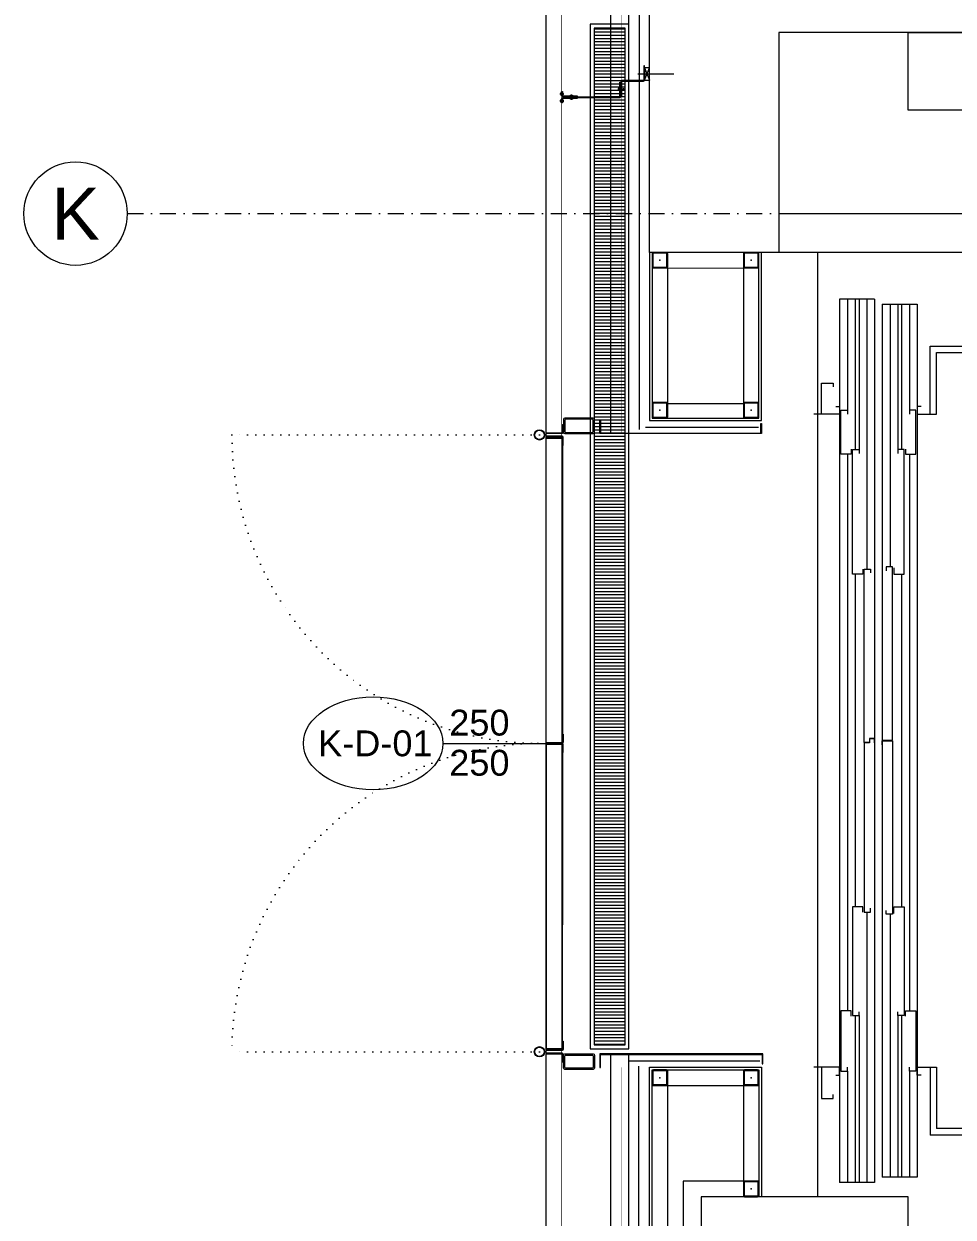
# Model space of a CAD drawing. Extents: x -2050 to 29725, y -1777 to 6820.
# Drawn here: x 920.4 to 1279.9, y 2017.1 to 2478.4 of the extents above; entities that cross this region are included whole.
import ezdxf
from ezdxf.enums import TextEntityAlignment as Align
from ezdxf.xclip import XClip

# ---------------------------------------------------------------- set-up
doc = ezdxf.new("R2010")
doc.units = 0
doc.header["$LTSCALE"] = 25
doc.header["$MEASUREMENT"] = 0
doc.header["$XCLIPFRAME"] = 0
doc.linetypes.add('DASHDOT2', pattern=[0.5, 0.25, -0.125, 0, -0.125])
doc.linetypes.add('DOT2', pattern=[0.125, 0, -0.125])
doc.layers.get('0').update_dxf_attribs({"color": 9, "lineweight": 9})
for name, color, linetype, lineweight in [('00', 9, 'Continuous', 9), ('01', 9, 'Continuous', 9), ('05V', 9, 'Continuous', 9), ('06D', 9, 'Continuous', 9), ('10', 9, 'Continuous', 9), ('11', 9, 'Continuous', 9), ('20', 9, 'DOT2', 9), ('22', 8, 'Continuous', 9), ('24', 9, 'DASHDOT2', 9), ('33', 9, 'BATTING', 9)]:
    doc.layers.add(name, color=color, linetype=linetype, lineweight=lineweight)
doc.styles.add('Arial', font='arial.ttf', dxfattribs={"height": 2.5})
doc.linetypes.add('BATTING', pattern='A,0.0001,-0.1,[134,ltypeshp.shx,S=0.1,R=0,X=-0.1,Y=0],-0.2,[134,ltypeshp.shx,S=0.1,R=180,X=0.1,Y=0],-0.1', length=0.4001)

# ---------------------------------------------------------------- blocks, each defined once
blk = doc.blocks.new('p-ızgara 1')
h = blk.add_hatch()
h.set_pattern_fill('ANSI31', color=256, scale=10, angle=225, style=0)
h.set_pattern_definition([(270, (-1308.5183, 1064.6868), (1.25, -4e-16), [])])
h.paths.add_polyline_path([(1.5, 13.5), (1.5, 1.5), (394.5, 1.5), (394.5, 13.5)])
for points in [[(0, 15), (0, 0), (396, 0), (396, 15)], [(1.5, 13.5), (1.5, 1.5), (394.5, 1.5), (394.5, 13.5)]]:
    blk.add_lwpolyline(points, close=True)
blk = doc.blocks.new('0_doorno')
blk.add_lwpolyline([(4.5, 0), (12.5, 0)])
blk.add_ellipse((-0.891, 0), major_axis=(-5.391, 0), ratio=0.666667)
at = {"style": 'Arial'}
blk.add_attdef('YUKSEKLIK', text='', height=2, dxfattribs=at).set_placement((5, 12.3), align=Align.TOP_LEFT)
blk.add_attdef('KAPINO', text='', height=2, dxfattribs=at).set_placement((0, 0), align=Align.MIDDLE)
blk.add_attdef('GENISLIK', text='', height=2, dxfattribs=at).set_placement((5, -3.789), align=Align.BOTTOM_LEFT)
blk = doc.blocks.new('p-kolon_80x80')
blk.add_lwpolyline([(-40, -40), (40, -40), (40, 40), (-40, 40)], close=True)
blk = doc.blocks.new('p- alum kaplama profil')
at = {"lineweight": 13}
blk.add_lwpolyline([(7.12, 12.59), (7.12, 26.49)], dxfattribs=at)
at = {"lineweight": 18}
blk.add_lwpolyline([(4.09, 6.16), (-1.41, 6.16), (-1.41, 6.46), (4.09, 6.46, 0.414214), (4.29, 6.66), (4.29, 14.66, -0.414214), (4.79, 15.16), (10.29, 15.16), (10.29, 14.86), (4.79, 14.86, 0.414214), (4.59, 14.66), (4.59, 6.66, -0.414214)], format="xyb", close=True, dxfattribs=at)
at = {"lineweight": 5}
blk.add_lwpolyline([(9.44, 15.16), (4.79, 15.16), (4.79, 17.16), (9.44, 17.16)], close=True, dxfattribs=at)
for points in [[(4.79, 15.16), (9.44, 17.16)], [(9.44, 15.16), (4.79, 17.16)]]:
    blk.add_lwpolyline(points, dxfattribs=at)
blk.add_lwpolyline([(-2.06, 5.56), (-2.06, -2.34), (-2.06, -15.69), (-1.66, -15.69), (-1.66, -2.34), (-1.66, 5.56), (-1.66, 5.56), (-1.66, 5.57), (-1.66, 5.57), (-1.66, 5.58), (-1.66, 5.58), (-1.65, 5.59), (-1.65, 5.59), (-1.65, 5.59), (-1.65, 5.6), (-1.65, 5.6), (-1.64, 5.61), (-1.64, 5.61), (-1.64, 5.62), (-1.64, 5.62), (-1.63, 5.62), (-1.63, 5.63), (-1.63, 5.63), (-1.62, 5.63), (-1.62, 5.64), (-1.61, 5.64), (-1.61, 5.64), (-1.61, 5.64), (-1.6, 5.65), (-1.6, 5.65), (-1.59, 5.65), (-1.59, 5.65), (-1.58, 5.65), (-1.58, 5.65), (-1.57, 5.66), (-1.57, 5.66), (-1.56, 5.66), (-1.56, 5.66), (3.94, 5.66), (3.94, 6.06), (-1.56, 6.06), (-1.58, 6.06), (-1.61, 6.05), (-1.63, 6.05), (-1.66, 6.05), (-1.68, 6.04), (-1.7, 6.03), (-1.73, 6.03), (-1.75, 6.02), (-1.77, 6.01), (-1.79, 6), (-1.82, 5.99), (-1.84, 5.97), (-1.86, 5.96), (-1.88, 5.94), (-1.89, 5.93), (-1.91, 5.91), (-1.93, 5.89), (-1.95, 5.87), (-1.96, 5.85), (-1.97, 5.83), (-1.99, 5.81), (-2, 5.79), (-2.01, 5.77), (-2.02, 5.75), (-2.03, 5.72), (-2.04, 5.7), (-2.04, 5.68), (-2.05, 5.65), (-2.05, 5.63), (-2.06, 5.61), (-2.06, 5.58)], close=True)
blk.add_lwpolyline([(-1.66, -2.34), (-2.06, -2.34)])
for points in [[(-2.36, -10.84), (-2.36, -16.39), (-2.36, -16.39, -0.414214), (-2.51, -16.54), (-2.51, -16.54), (-4.06, -16.54), (-4.06, -16.84), (-2.51, -16.84), (-2.51, -16.84, 0.414214), (-2.06, -16.39), (-2.06, -10.84)], [(-1.36, -10.84), (-1.66, -10.84), (-1.66, -16.39, 0.414214), (-1.21, -16.84), (-1.21, -16.84), (0.34, -16.84), (0.34, -16.54), (-1.21, -16.54), (-1.21, -16.54, -0.414214), (-1.36, -16.39), (-1.36, -16.39)]]:
    blk.add_lwpolyline(points, format="xyb", close=True)
for points in [[(0.67, 5.66, -10), (1.91, 5.66, -10)], [(0.67, 5.66, -10), (0.67, 5.64, -10), (0.67, 5.62, -10), (0.67, 5.6, -10), (0.68, 5.58, -10), (0.68, 5.56, -10), (0.69, 5.54, -10), (0.69, 5.52, -10), (0.7, 5.5, -10), (0.7, 5.48, -10), (0.71, 5.46, -10), (0.72, 5.45, -10), (0.73, 5.43, -10), (0.74, 5.41, -10), (0.75, 5.4, -10), (0.76, 5.38, -10), (0.77, 5.36, -10), (0.79, 5.35, -10), (0.8, 5.33, -10), (0.81, 5.32, -10), (0.83, 5.31, -10), (0.84, 5.29, -10), (0.86, 5.28, -10), (0.87, 5.27, -10), (0.89, 5.26, -10), (0.91, 5.25, -10), (0.92, 5.24, -10), (0.94, 5.23, -10), (0.96, 5.22, -10), (0.98, 5.21, -10), (1, 5.21, -10), (1.02, 5.2, -10), (1.03, 5.2, -10)], [(0.96, 5.66, -10), (0.97, 5.66, -10), (0.97, 5.66, -10), (0.97, 5.66, -10), (0.98, 5.66, -10), (0.98, 5.66, -10), (0.99, 5.66, -10), (0.99, 5.66, -10), (1, 5.66, -10), (1, 5.67, -10), (1, 5.67, -10), (1.01, 5.67, -10), (1.01, 5.67, -10), (1.01, 5.67, -10), (1.02, 5.68, -10), (1.02, 5.68, -10), (1.02, 5.68, -10), (1.03, 5.69, -10), (1.03, 5.69, -10), (1.03, 5.69, -10), (1.04, 5.7, -10), (1.04, 5.7, -10), (1.04, 5.7, -10), (1.04, 5.71, -10), (1.04, 5.71, -10), (1.05, 5.72, -10), (1.05, 5.72, -10), (1.05, 5.72, -10), (1.05, 5.73, -10), (1.05, 5.73, -10), (1.05, 5.74, -10), (1.05, 5.74, -10), (1.05, 5.75, -10)], [(1.61, 6.87, -10), (0.98, 6.96, -10)], [(1.33, 5.85, -10), (0.98, 5.88, -10)], [(1.56, 7.05, -10), (1.02, 7.13, -10)], [(1.03, 5.2, -10), (1.04, 5.2, -10), (1.05, 5.19, -10), (1.05, 5.19, -10), (1.06, 5.19, -10), (1.06, 5.19, -10), (1.07, 5.19, -10), (1.07, 5.19, -10), (1.08, 5.19, -10), (1.08, 5.19, -10), (1.09, 5.19, -10), (1.09, 5.18, -10), (1.1, 5.18, -10), (1.1, 5.18, -10), (1.11, 5.18, -10), (1.11, 5.18, -10), (1.12, 5.18, -10), (1.12, 5.18, -10), (1.13, 5.18, -10), (1.13, 5.18, -10), (1.14, 5.18, -10), (1.15, 5.18, -10), (1.15, 5.18, -10), (1.16, 5.17, -10), (1.16, 5.17, -10), (1.17, 5.17, -10), (1.17, 5.17, -10), (1.18, 5.17, -10), (1.18, 5.17, -10), (1.19, 5.17, -10), (1.19, 5.17, -10), (1.2, 5.17, -10), (1.2, 5.17, -10)], [(1.05, 6.91, -10), (1.29, 7.56, -10)], [(1.05, 5.83, -10), (1.05, 6.01, -10)], [(1.05, 5.75, -10), (1.05, 5.83, -10)], [(1.2, 5.17, -10), (1.2, 5.2, -10)], [(1.38, 5.2, -10), (1.2, 5.2, -10)], [(1.29, 4.93, -10), (1.29, 7.8, -10)], [(1.53, 6.82, -10), (1.29, 7.56, -10)], [(1.29, 6.16, -10), (1.29, 6.26, -10)], [(1.38, 5.17, -10), (1.38, 5.2, -10)], [(1.38, 5.17, -10), (1.38, 5.17, -10), (1.39, 5.17, -10), (1.39, 5.17, -10), (1.4, 5.17, -10), (1.41, 5.17, -10), (1.41, 5.17, -10), (1.42, 5.17, -10), (1.42, 5.17, -10), (1.43, 5.17, -10), (1.43, 5.18, -10), (1.44, 5.18, -10), (1.44, 5.18, -10), (1.45, 5.18, -10), (1.45, 5.18, -10), (1.46, 5.18, -10), (1.46, 5.18, -10), (1.47, 5.18, -10), (1.47, 5.18, -10), (1.48, 5.18, -10), (1.48, 5.18, -10), (1.49, 5.18, -10), (1.5, 5.19, -10), (1.5, 5.19, -10), (1.51, 5.19, -10), (1.51, 5.19, -10), (1.52, 5.19, -10), (1.52, 5.19, -10), (1.53, 5.19, -10), (1.53, 5.19, -10), (1.54, 5.19, -10), (1.54, 5.2, -10), (1.55, 5.2, -10)], [(1.53, 5.75, -10), (1.53, 5.92, -10)], [(1.53, 5.75, -10), (1.53, 5.74, -10), (1.53, 5.74, -10), (1.53, 5.73, -10), (1.53, 5.73, -10), (1.53, 5.72, -10), (1.54, 5.72, -10), (1.54, 5.72, -10), (1.54, 5.71, -10), (1.54, 5.71, -10), (1.54, 5.7, -10), (1.54, 5.7, -10), (1.55, 5.7, -10), (1.55, 5.69, -10), (1.55, 5.69, -10), (1.55, 5.69, -10), (1.56, 5.68, -10), (1.56, 5.68, -10), (1.56, 5.68, -10), (1.57, 5.67, -10), (1.57, 5.67, -10), (1.58, 5.67, -10), (1.58, 5.67, -10), (1.58, 5.67, -10), (1.59, 5.66, -10), (1.59, 5.66, -10), (1.6, 5.66, -10), (1.6, 5.66, -10), (1.6, 5.66, -10), (1.61, 5.66, -10), (1.61, 5.66, -10), (1.62, 5.66, -10), (1.62, 5.66, -10)], [(1.55, 5.2, -10), (1.57, 5.2, -10), (1.59, 5.21, -10), (1.6, 5.21, -10), (1.62, 5.22, -10), (1.64, 5.23, -10), (1.66, 5.24, -10), (1.68, 5.25, -10), (1.69, 5.26, -10), (1.71, 5.27, -10), (1.73, 5.28, -10), (1.74, 5.29, -10), (1.76, 5.31, -10), (1.77, 5.32, -10), (1.78, 5.33, -10), (1.8, 5.35, -10), (1.81, 5.36, -10), (1.82, 5.38, -10), (1.83, 5.4, -10), (1.84, 5.41, -10), (1.85, 5.43, -10), (1.86, 5.45, -10), (1.87, 5.46, -10), (1.88, 5.48, -10), (1.89, 5.5, -10), (1.89, 5.52, -10), (1.9, 5.54, -10), (1.9, 5.56, -10), (1.9, 5.58, -10), (1.91, 5.6, -10), (1.91, 5.62, -10), (1.91, 5.64, -10), (1.91, 5.66, -10)], [(-2.86, -13.04, 0), (-0.86, -13.04, 0)], [(-2.36, -12.52, 0), (-2.4, -12.53, 0), (-2.43, -12.56, 0), (-2.47, -12.58, 0), (-2.5, -12.6, 0), (-2.53, -12.63, 0), (-2.56, -12.66, 0), (-2.59, -12.69, 0), (-2.61, -12.73, 0), (-2.63, -12.76, 0), (-2.65, -12.8, 0), (-2.67, -12.84, 0), (-2.68, -12.88, 0), (-2.69, -12.92, 0), (-2.7, -12.96, 0), (-2.71, -13, 0), (-2.71, -13.04, 0), (-2.71, -13.08, 0), (-2.7, -13.13, 0), (-2.69, -13.17, 0), (-2.68, -13.21, 0), (-2.67, -13.25, 0), (-2.65, -13.28, 0), (-2.63, -13.32, 0), (-2.61, -13.36, 0), (-2.59, -13.39, 0), (-2.56, -13.42, 0), (-2.53, -13.45, 0), (-2.5, -13.48, 0), (-2.47, -13.51, 0), (-2.43, -13.53, 0), (-2.4, -13.55, 0), (-2.36, -13.57, 0)], [(-2.36, -13.04, 0), (-2.36, -12.52, 0)], [(-2.36, -13.04, 0), (-2.36, -12.73, 0)], [(-2.36, -12.73, 0), (-2.36, -13.04, 0)], [(-1.36, -12.73, 0), (-2.36, -12.73, 0)], [(-2.36, -13.04, 0), (-2.36, -13.36, 0)], [(-2.36, -13.04, 0), (-2.36, -13.57, 0)], [(-2.36, -13.36, 0), (-2.36, -13.04, 0)], [(-1.36, -13.36, 0), (-2.36, -13.36, 0)], [(-1.36, -13.04, 0), (-1.36, -12.37, 0)], [(-1.36, -13.72, 0), (-1.32, -13.68, 0), (-1.29, -13.65, 0), (-1.26, -13.61, 0), (-1.23, -13.58, 0), (-1.2, -13.54, 0), (-1.18, -13.5, 0), (-1.16, -13.45, 0), (-1.14, -13.41, 0), (-1.12, -13.37, 0), (-1.1, -13.32, 0), (-1.09, -13.28, 0), (-1.08, -13.23, 0), (-1.07, -13.18, 0), (-1.06, -13.14, 0), (-1.06, -13.09, 0), (-1.06, -13.04, 0), (-1.06, -12.99, 0), (-1.06, -12.95, 0), (-1.07, -12.9, 0), (-1.08, -12.85, 0), (-1.09, -12.81, 0), (-1.1, -12.76, 0), (-1.12, -12.72, 0), (-1.14, -12.67, 0), (-1.16, -12.63, 0), (-1.18, -12.59, 0), (-1.2, -12.55, 0), (-1.23, -12.51, 0), (-1.26, -12.47, 0), (-1.29, -12.43, 0), (-1.32, -12.4, 0), (-1.36, -12.37, 0)], [(-1.36, -13.04, 0), (-1.36, -13.72, 0)], [(-3.84, -17.04, 0), (-3.81, -17.07, 0), (-3.78, -17.1, 0), (-3.75, -17.12, 0), (-3.72, -17.15, 0), (-3.69, -17.17, 0), (-3.66, -17.19, 0), (-3.62, -17.21, 0), (-3.59, -17.23, 0), (-3.55, -17.24, 0), (-3.52, -17.26, 0), (-3.48, -17.27, 0), (-3.44, -17.28, 0), (-3.4, -17.28, 0), (-3.36, -17.29, 0), (-3.32, -17.29, 0), (-3.29, -17.29, 0), (-3.25, -17.29, 0), (-3.21, -17.29, 0), (-3.17, -17.28, 0), (-3.13, -17.28, 0), (-3.09, -17.27, 0), (-3.06, -17.26, 0), (-3.02, -17.24, 0), (-2.98, -17.23, 0), (-2.95, -17.21, 0), (-2.91, -17.19, 0), (-2.88, -17.17, 0), (-2.85, -17.15, 0), (-2.82, -17.12, 0), (-2.79, -17.1, 0), (-2.76, -17.07, 0), (-2.73, -17.04, 0)], [(-3.29, -17.04, 0), (-3.84, -17.04, 0)], [(-2.85, -16.54, 0), (-2.86, -16.51, 0), (-2.87, -16.47, 0), (-2.89, -16.44, 0), (-2.91, -16.41, 0), (-2.93, -16.38, 0), (-2.96, -16.35, 0), (-2.98, -16.33, 0), (-3.01, -16.31, 0), (-3.04, -16.29, 0), (-3.07, -16.27, 0), (-3.11, -16.25, 0), (-3.14, -16.24, 0), (-3.18, -16.23, 0), (-3.21, -16.22, 0), (-3.25, -16.22, 0), (-3.29, -16.22, 0), (-3.32, -16.22, 0), (-3.36, -16.22, 0), (-3.39, -16.23, 0), (-3.43, -16.24, 0), (-3.46, -16.25, 0), (-3.5, -16.27, 0), (-3.53, -16.29, 0), (-3.56, -16.31, 0), (-3.59, -16.33, 0), (-3.61, -16.35, 0), (-3.64, -16.38, 0), (-3.66, -16.41, 0), (-3.68, -16.44, 0), (-3.7, -16.47, 0), (-3.71, -16.51, 0), (-3.73, -16.54, 0)], [(-3.29, -16.54, 0), (-3.73, -16.54, 0)], [(-3.29, -16.54, 0), (-3.55, -16.54, 0)], [(-3.55, -16.54, 0), (-3.29, -16.54, 0)], [(-3.55, -17.04, 0), (-3.55, -16.54, 0)], [(-3.29, -17.54, 0), (-3.29, -16.04, 0)], [(-3.29, -16.54, 0), (-2.85, -16.54, 0)], [(-3.29, -16.54, 0), (-3.03, -16.54, 0)], [(-3.03, -16.54, 0), (-3.29, -16.54, 0)], [(-3.29, -17.04, 0), (-2.73, -17.04, 0)], [(-3.03, -17.04, 0), (-3.03, -16.54, 0)], [(-0.56, -17.04, 0), (-1.11, -17.04, 0)], [(0, -17.04, 0), (-0.03, -17.07, 0), (-0.06, -17.1, 0), (-0.09, -17.12, 0), (-0.12, -17.15, 0), (-0.15, -17.17, 0), (-0.18, -17.19, 0), (-0.22, -17.21, 0), (-0.25, -17.23, 0), (-0.29, -17.24, 0), (-0.33, -17.26, 0), (-0.36, -17.27, 0), (-0.4, -17.28, 0), (-0.44, -17.28, 0), (-0.48, -17.29, 0), (-0.52, -17.29, 0), (-0.56, -17.29, 0), (-0.59, -17.29, 0), (-0.63, -17.29, 0), (-0.67, -17.28, 0), (-0.71, -17.28, 0), (-0.75, -17.27, 0), (-0.79, -17.26, 0), (-0.82, -17.24, 0), (-0.86, -17.23, 0), (-0.89, -17.21, 0), (-0.93, -17.19, 0), (-0.96, -17.17, 0), (-0.99, -17.15, 0), (-1.02, -17.12, 0), (-1.05, -17.1, 0), (-1.08, -17.07, 0), (-1.11, -17.04, 0)], [(-1, -16.54, 0), (-0.98, -16.51, 0), (-0.97, -16.47, 0), (-0.95, -16.44, 0), (-0.93, -16.41, 0), (-0.91, -16.38, 0), (-0.88, -16.35, 0), (-0.86, -16.33, 0), (-0.83, -16.31, 0), (-0.8, -16.29, 0), (-0.77, -16.27, 0), (-0.73, -16.25, 0), (-0.7, -16.24, 0), (-0.66, -16.23, 0), (-0.63, -16.22, 0), (-0.59, -16.22, 0), (-0.56, -16.22, 0), (-0.52, -16.22, 0), (-0.48, -16.22, 0), (-0.45, -16.23, 0), (-0.41, -16.24, 0), (-0.38, -16.25, 0), (-0.34, -16.27, 0), (-0.31, -16.29, 0), (-0.28, -16.31, 0), (-0.25, -16.33, 0), (-0.23, -16.35, 0), (-0.2, -16.38, 0), (-0.18, -16.41, 0), (-0.16, -16.44, 0), (-0.14, -16.47, 0), (-0.13, -16.51, 0), (-0.12, -16.54, 0)], [(-0.56, -16.54, 0), (-1, -16.54, 0)], [(-0.56, -16.54, 0), (-0.82, -16.54, 0)], [(-0.82, -16.54, 0), (-0.56, -16.54, 0)], [(-0.82, -17.04, 0), (-0.82, -16.54, 0)], [(-0.56, -17.54, 0), (-0.56, -16.04, 0)], [(-0.56, -16.54, 0), (-0.3, -16.54, 0)], [(-0.56, -16.54, 0), (-0.12, -16.54, 0)], [(-0.3, -16.54, 0), (-0.56, -16.54, 0)], [(-0.56, -17.04, 0), (0, -17.04, 0)], [(-0.3, -17.04, 0), (-0.3, -16.54, 0)]]:
    blk.add_polyline3d(points)
blk = doc.blocks.new('0_aks')
at = {"linetype": 'Continuous'}
blk.add_circle((0, 0), 2, dxfattribs=at)
at = {"style": 'Arial'}
blk.add_attdef('AKS', text='', height=2, dxfattribs=at).set_placement((0, 0), align=Align.MIDDLE_CENTER)
blk = doc.blocks.new('P-AKS_AUDI')
at = {"layer": '24'}
blk.add_lwpolyline([(-3762.06, -380), (-3500, -380)], dxfattribs=at)
at = {"layer": '24', "xscale": 10, "yscale": 10, "zscale": 10}
blk.add_blockref('0_aks', (-3782.06, -380), dxfattribs=at).add_auto_attribs({'AKS': 'K'})
blk = doc.blocks.new('k-giriş portal kutusu')
at = {"layer": '10'}
for p, q in [((-6, 5.4375), (-6, 0.5625)), ((-5.46, 5.2125), (-5.46, 0.7875)), ((5.4375, 6), (-5.4375, 6)), ((5.1225, 5.55), (-5.1225, 5.55)), ((5.46, 0.7875), (5.46, 5.2125)), ((6, 0.5625), (6, 5.4375)), ((-5.4375, 0), (5.4375, 0)), ((-5.1225, 0.45), (5.1225, 0.45))]:
    blk.add_line(p, q, dxfattribs=at)
for centre, radius, start, end in [((-5.4375, 5.4375), 0.5625, 90, 180), ((-5.1225, 5.2125), 0.3375, 90, 180), ((5.1225, 5.2125), 0.3375, 0, 90), ((5.4375, 5.4375), 0.5625, 0, 90), ((-5.4375, 0.5625), 0.5625, 180, 270), ((-5.1225, 0.7875), 0.3375, 180, 270), ((5.1225, 0.7875), 0.3375, 270, 0), ((5.4375, 0.5625), 0.5625, 270, 0)]:
    blk.add_arc(centre, radius, start, end, dxfattribs=at)
blk = doc.blocks.new('p-arac asansoru')
for p, q in [((59.9, 530.5), (59.9, 533.5)), ((312.4, 530.5), (312.4, 533.5)), ((15.4, 510), (15.4, 523.5)), ((356.9, 523.5), (15.4, 523.5)), ((356.9, 510), (356.9, 523.5)), ((58.4, 520.5), (15.4, 520.5)), ((79.9, 517.5), (15.4, 517.5)), ((296.9, 520.5), (81.7, 520.5)), ((250.5, 517.5), (121.9, 517.5)), ((356.9, 517.5), (298.7, 517.5)), ((356.9, 520.5), (313.9, 520.5)), ((79.9, 516), (15.4, 516)), ((119.9, 513), (15.4, 513)), ((356.9, 513), (252.5, 513)), ((356.9, 516), (298.7, 516)), ((356.9, 510), (15.4, 510)), ((17.4, 493.5), (17.4, 507)), ((354.9, 507), (17.4, 507)), ((119.05, 504), (17.4, 504)), ((354.9, 504), (253.35, 504)), ((354.9, 507), (354.9, 493.5)), ((79.9, 501), (17.4, 501)), ((79.9, 499.5), (17.4, 499.5)), ((250.5, 499.5), (121.9, 499.5)), ((354.9, 501), (298.7, 501)), ((354.9, 499.5), (298.7, 499.5)), ((58.4, 496.5), (17.4, 496.5)), ((296.9, 496.5), (81.7, 496.5)), ((354.9, 496.5), (313.9, 496.5)), ((354.9, 493.5), (17.4, 493.5)), ((33.7, -134.5), (33.7, 488.5)), ((59.9, 488.5), (33.7, 488.5)), ((36.2, -132), (36.2, 486)), ((59.9, 486), (36.2, 486)), ((59.9, 488.5), (59.9, 486)), ((312.4, 488.5), (312.4, 486)), ((312.4, 488.5), (338.7, 488.5)), ((312.4, 486), (336.2, 486)), ((336.2, 486), (336.2, -132)), ((338.7, 488.5), (338.7, -134.5))]:
    blk.add_line(p, q)
for points in [[(56.9, 525), (56.9, 523.5), (59.9, 523.5), (59.9, 530.5), (47.9, 530.5), (47.9, 526), (49.4, 526)], [(315.4, 525), (315.4, 523.5), (312.4, 523.5), (312.4, 530.5), (324.4, 530.5), (324.4, 526), (322.9, 526)], [(79.7, 519), (81.7, 519), (81.7, 523), (58.4, 523), (58.4, 520.5), (59.9, 520.5)], [(298.9, 519), (296.9, 519), (296.9, 523), (313.9, 523), (313.9, 520.5), (312.4, 520.5)], [(119.9, 514.5), (121.9, 514.5), (121.9, 518.5), (79.9, 518.5), (79.9, 516), (81.4, 516)], [(252.5, 514.5), (250.5, 514.5), (250.5, 518.5), (298.7, 518.5), (298.7, 516), (297.2, 516)], [(185.4, 510), (186.9, 510), (186.9, 511.9), (185.4, 511.9), (185.4, 514), (119.9, 514), (119.9, 511.5), (121.4, 511.5)], [(188.5, 510), (187, 510), (187, 512), (185.5, 512), (185.5, 514), (252.5, 514), (252.5, 511.5), (251, 511.5)], [(184.55, 507), (186.05, 507), (186.05, 503), (119.05, 503), (119.05, 505.5), (120.55, 505.5)], [(187.85, 507), (186.35, 507), (186.35, 503), (253.35, 503), (253.35, 505.5), (251.85, 505.5)], [(119.4, 502.5), (121.9, 502.5), (121.9, 498.5), (79.9, 498.5), (79.9, 501), (81.4, 501)], [(253, 502.5), (250.5, 502.5), (250.5, 498.5), (298.7, 498.5), (298.7, 501), (297.2, 501)], [(79.7, 498), (81.7, 498), (81.7, 494), (58.4, 494), (58.4, 496.5), (59.9, 496.5)], [(298.9, 498), (296.9, 498), (296.9, 494), (313.9, 494), (313.9, 496.5), (312.4, 496.5)], [(56.9, 492), (56.9, 493.5), (59.9, 493.5), (59.9, 488.5)], [(315.4, 492), (315.4, 493.5), (312.4, 493.5), (312.4, 488.5)]]:
    blk.add_lwpolyline(points)
blk = doc.blocks.new('prf-60x60')
for points in [[(-2.5, -6), (2.5, -6, 0.414214), (3, -5.5), (3, -0.5, 0.414214), (2.5, 0), (-2.5, 0, 0.414214), (-3, -0.5), (-3, -5.5, 0.414214)], [(-2.5, -5.7), (2.5, -5.7, 0.414214), (2.7, -5.5), (2.7, -0.5, 0.414214), (2.5, -0.3), (-2.5, -0.3, 0.414214), (-2.7, -0.5), (-2.7, -5.5, 0.414214)]]:
    blk.add_lwpolyline(points, format="xyb", close=True)
at = {"color": 252}
blk.add_point((0, -3), dxfattribs=at)
blk = doc.blocks.new('p-zemin kat')
at = {"layer": '00'}
for points in [[(1162.5, 2390), (1162.5, 2865), (1182.5, 2865), (1182.5, 2825)], [(1212.5, 2405), (1717.5, 2405), (1717.5, 2390), (1182.5, 2390)]]:
    blk.add_lwpolyline(points, dxfattribs=at)
at = {"layer": '01'}
blk.add_lwpolyline([(1222.5, 2515), (1757.5, 2515), (1757.5, 2430), (1962.5, 2430), (1962.5, 2390), (1717.5, 2390), (1717.5, 2475), (1212.5, 2475), (1212.5, 2390), (1162.5, 2390), (1162.5, 2515), (1162.5, 2825), (1962.5, 2825), (1962.5, 2785), (1212.5, 2785), (1212.5, 2515)], close=True, dxfattribs=at)
at = {"layer": '06D'}
for points in [[(1147.5, 2320), (1147.5, 2870)], [(1154.5, 2320), (1154.5, 2870)], [(1122.5, 2070), (1122.5, 2865)], [(1227.5, 2390), (1227.5, 2025)], [(1227.5, 2264.78), (1227.5, 2025)], [(1227.5, 2264.78), (1227.5, 2025)], [(1147.5, 1825), (1147.5, 2079.8)], [(1154.5, 1825), (1154.5, 2080)], [(1122.5, 1830), (1122.5, 2070)], [(1169.5, 2068), (1198.76, 2068), (1198.76, 2031), (1175.5, 2031), (1175.5, 1837), (1169.5, 1837), (1169.5, 2071)]]:
    blk.add_lwpolyline(points, dxfattribs=at)
for points in [[(1262.5, 2475), (1412.5, 2475), (1412.5, 2445), (1262.5, 2445)], [(1198.76, 2331.5), (1169.5, 2331.47), (1169.5, 2383.97), (1198.76, 2384)]]:
    blk.add_lwpolyline(points, close=True, dxfattribs=at)
at = {"layer": '10'}
for points, const_width in [([(1151.5, 2320), (1151.5, 2870)], 0.1), ([(1128.5, 2070), (1128.5, 2865)], 0.2), ([(1151.5, 1825), (1151.5, 2075)], 0.1), ([(1128.5, 1830), (1128.5, 2070)], 0.2)]:
    blk.add_lwpolyline(points, dxfattribs=dict(at, const_width=const_width))
at = {"layer": '10', "ltscale": 0.3}
for points in [[(1205.76, 2323.83), (1205.76, 2319.98), (1143.26, 2319.98), (1143.26, 2325.29), (1143.46, 2325.29), (1143.46, 2320.2), (1161.07, 2320.2), (1205.53, 2320.2), (1205.53, 2323.86), (1205.53, 2323.86), (1205.53, 2323.86)], [(1206.26, 2076.35), (1206.26, 2080.2), (1143.26, 2080.2), (1143.26, 2074.89), (1143.46, 2074.89), (1143.46, 2079.97), (1161.07, 2079.97), (1206.03, 2079.97), (1206.03, 2076.32), (1206.03, 2076.32), (1206.03, 2076.32)]]:
    blk.add_lwpolyline(points, close=True, dxfattribs=at)
for points in [[(1122.5, 2319.98), (1122.5, 2320.28), (1128.67, 2320.28, 0.414268), (1128.82, 2320.43), (1128.82, 2323.53), (1129.12, 2323.53), (1129.12, 2320.43, -0.414207), (1128.67, 2319.98), (1122.5, 2319.98)], [(1122.5, 2318.97), (1122.5, 2318.67), (1128.67, 2318.67, -0.414268), (1128.82, 2318.52), (1128.82, 2315.42), (1129.12, 2315.42), (1129.12, 2318.52, 0.414207), (1128.67, 2318.97), (1122.5, 2318.97)], [(1122.5, 2200.24), (1122.5, 2200.54), (1128.64, 2200.54, 0.414268), (1128.79, 2200.69), (1128.79, 2203.79), (1129.09, 2203.79), (1129.09, 2200.69, -0.414207), (1128.64, 2200.24), (1122.5, 2200.24)], [(1122.5, 2200.24), (1122.5, 2200.54), (1128.64, 2200.54, 0.414268), (1128.79, 2200.69), (1128.79, 2203.79), (1129.09, 2203.79), (1129.09, 2200.69, -0.414207), (1128.64, 2200.24), (1122.5, 2200.24)], [(1122.5, 2200.24), (1122.5, 2199.94), (1128.64, 2199.95, -0.414268), (1128.79, 2199.8), (1128.79, 2196.7), (1129.09, 2196.7), (1129.09, 2199.8, 0.414207), (1128.64, 2200.25), (1122.5, 2200.24)], [(1122.5, 2200.24), (1122.5, 2199.94), (1128.64, 2199.94, -0.414268), (1128.79, 2199.79), (1128.79, 2196.69), (1129.09, 2196.69), (1129.09, 2199.79, 0.414207), (1128.64, 2200.24), (1122.5, 2200.24)], [(1122.5, 2081.52), (1122.5, 2081.82), (1128.67, 2081.82, 0.414268), (1128.82, 2081.97), (1128.82, 2085.07), (1129.12, 2085.07), (1129.12, 2081.97, -0.414207), (1128.67, 2081.52), (1122.5, 2081.52)], [(1122.5, 2080.51), (1122.5, 2080.21), (1128.67, 2080.21, -0.414268), (1128.82, 2080.06), (1128.82, 2076.96), (1129.12, 2076.96), (1129.12, 2080.06, 0.414207), (1128.67, 2080.51), (1122.5, 2080.51)]]:
    blk.add_lwpolyline(points, format="xyb", dxfattribs=at)
for points in [[(1122.5, 2200.24), (1122.5, 2200.24), (1122.5, 2318.17), (1128.82, 2318.17)], [(1122.5, 2200.24), (1122.5, 2200.24), (1122.5, 2082.31), (1128.82, 2082.31)]]:
    blk.add_lwpolyline(points, dxfattribs=at)
at = {"layer": '10'}
for points in [[(1128.48, 2318.17), (1128.48, 2200.54)], [(1128.79, 2318.17), (1128.79, 2318.17), (1128.79, 2318.17), (1128.79, 2130.11)], [(1128.48, 2313.17), (1128.48, 2195.54)], [(1128.79, 2082.31), (1128.79, 2082.31), (1128.79, 2082.31), (1128.79, 2270.38)], [(1128.48, 2199.94), (1128.48, 2082.31)]]:
    blk.add_lwpolyline(points, dxfattribs=at)
at = {"layer": '10', "ltscale": 0.3}
for centre, radius in [((1119.88, 2319.47), 2), ((1119.88, 2319.47), 1.8), ((1119.88, 2081.01), 2), ((1119.88, 2081.01), 1.8)]:
    blk.add_circle(centre, radius, dxfattribs=at)
at = {"layer": '11'}
for points in [[(1162.5, 2390), (1162.5, 2325), (1205.76, 2325), (1205.76, 2390)], [(1163.5, 2390), (1163.5, 2326), (1204.76, 2326), (1204.76, 2390)], [(1162.5, 2075), (1205.76, 2075), (1205.76, 2025)], [(1182.5, 1945), (1182.5, 1830), (1162.5, 1830), (1162.5, 2075)], [(1163.5, 2074), (1204.76, 2074), (1204.76, 2025)], [(1182.5, 1945), (1181.5, 1945), (1181.5, 1831), (1163.5, 1831), (1163.5, 2074)]]:
    blk.add_lwpolyline(points, dxfattribs=at)
at = {"layer": '20'}
for points in [[(1119.88, 2319.47), (1000.92, 2319.47)], [(1119.88, 2081.01), (1000.92, 2081.01)]]:
    blk.add_lwpolyline(points, dxfattribs=at)
for centre, start, end in [((1120.39, 2319.69), 180.1049, 271.0137), ((1120.39, 2080.8), 88.9863, 179.8951)]:
    blk.add_arc(centre, 119.47, start, end, dxfattribs=at)
at = {"layer": '33', "ltscale": 0.4}
for points in [[(1158.27, 2870), (1158.5, 2321.56), (1158.5, 2321.56)], [(1158.5, 1827.5), (1158.38, 2075.5), (1158.38, 2075.5)]]:
    blk.add_lwpolyline(points, dxfattribs=at)
at = {"layer": '33', "ltscale": 0.25}
for points in [[(1160.94, 2322.5), (1204.68, 2322.5)], [(1154.5, 2077.5), (1205.18, 2077.5)]]:
    blk.add_lwpolyline(points, dxfattribs=at)
blk.add_blockref('k-giriş portal kutusu', (1135.2, 2319.98))
at = {"xscale": -1, "rotation": 180}
blk.add_blockref('k-giriş portal kutusu', (1135.2, 2080.2), dxfattribs=at)
at = {"layer": '01'}
blk.add_blockref('p-kolon_80x80', (1222.5, 1985), dxfattribs=at)
at = {"layer": '05V'}
ref = blk.add_blockref('p-arac asansoru', (1759.5, 2015.1), dxfattribs=dict(at, rotation=90))
XClip(ref).set_block_clipping_path([(-72.1000000362, -157.9999999557), (374.9000042902, 575.0000000443)])
at = {"layer": '10', "xscale": -1, "rotation": 270}
blk.add_blockref('p- alum kaplama profil', (1145.34, 2451.86), dxfattribs=at)
at = {"layer": '10'}
for p in [(1166.5, 2390), (1201.76, 2390), (1166.5, 2332), (1201.76, 2332), (1166.5, 2074), (1201.76, 2074), (1201.76, 2031)]:
    blk.add_blockref('prf-60x60', p, dxfattribs=at)
at = {"layer": '24'}
blk.add_blockref('P-AKS_AUDI', (4722.5, 2785), dxfattribs=at)

msp = doc.modelspace()

# ---------------------------------------------------------------- block references
at = {"layer": '06D', "rotation": 90}
msp.add_blockref('p-ızgara 1', (1154.5, 2082.2), dxfattribs=at)
at = {"layer": '10'}
msp.add_blockref('p-zemin kat', (0, 0), dxfattribs=at)
at = {"layer": '22'}
ref = msp.add_blockref('0_doorno', (1060, 2200.24), dxfattribs=dict(at, xscale=5, yscale=5, zscale=5))
ref.add_attrib('KAPINO', 'K-D-01', dxfattribs={"layer": '0', "height": 10, "style": 'Arial'}).set_placement((1056.41, 2200.24), align=Align.MIDDLE)
ref.add_attrib('GENISLIK', '250', dxfattribs={"layer": '0', "height": 10, "style": 'Arial'}).set_placement((1085, 2200.24), align=Align.BOTTOM_LEFT)
ref.add_attrib('YUKSEKLIK', '250', dxfattribs={"layer": '0', "height": 10, "style": 'Arial'}).set_placement((1085, 2197.74), align=Align.TOP_LEFT)

doc.saveas('drawing.dxf')
